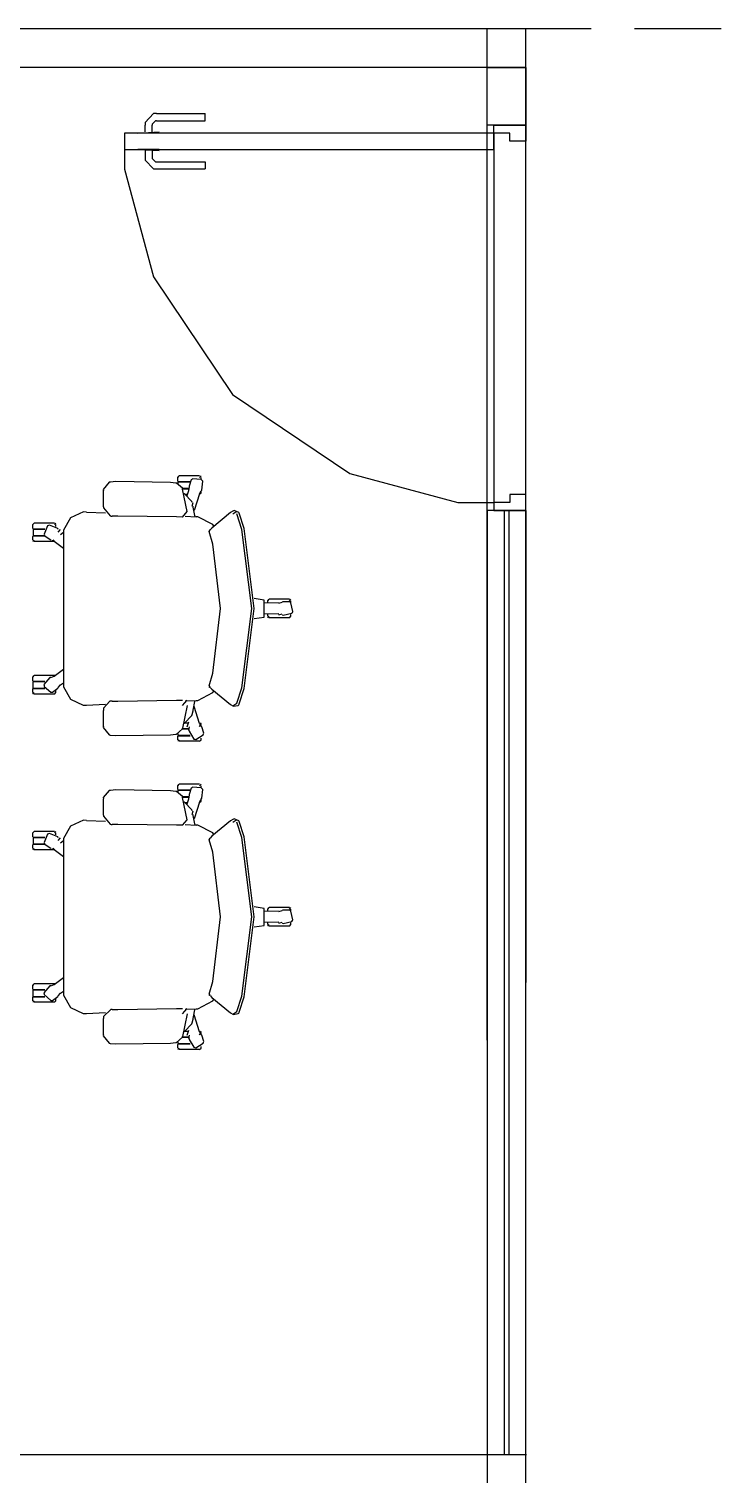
# Model space of a CAD drawing. Extents: x 0 to 23.4, y 0 to 16.5.
# Drawn here: x 1.682 to 2.153, y 7.09 to 8.075 of the extents above; entities that cross this region are included whole.
import ezdxf

# ---------------------------------------------------------------- set-up
doc = ezdxf.new("R2010")
doc.units = 0
doc.layers.get('0').update_dxf_attribs({"linetype": 'CONTINUOUS'})

msp = doc.modelspace()

# ---------------------------------------------------------------- linework, layer by layer
at = {"color": 0}
for points in [[(2.02001, 8.0746), (0.69992, 8.0746)], [(1.99115, 8.0746), (0.69992, 8.0746)], [(1.99431, 3.94043), (1.99376, 8.0746)], [(2.02001, 3.94043), (2.02001, 8.0746)], [(2.02001, 5.41781), (2.02001, 8.0746)], [(2.06446, 8.0746), (2.02001, 8.0746)], [(2.15306, 8.0746), (2.09397, 8.0746)], [(2.02001, 8.04833), (0.69992, 8.04833)], [(1.7685, 8.01688), (1.7665, 8.01688), (1.76064, 8.01096), (1.76064, 8.00896)], [(1.7685, 8.01204), (1.76768, 8.01204), (1.7654, 8.00976), (1.7654, 8.00896)], [(1.7685, 8.01688), (1.80171, 8.01688)], [(1.7685, 8.01204), (1.80171, 8.01204)], [(1.80171, 8.01204), (1.80171, 8.01688)], [(1.74664, 8.00353), (1.74664, 7.97906), (1.76639, 7.90565), (1.82026, 7.82568), (1.90022, 7.77181), (1.97364, 7.75201), (1.99815, 7.75201)], [(1.77035, 8.00353), (1.75569, 8.00353), (1.77035, 8.00439)], [(1.76064, 8.00439), (1.76064, 8.00896)], [(1.7654, 8.00439), (1.7654, 8.00896)], [(1.99815, 8.00353), (1.99815, 7.75201)], [(1.77035, 7.99257), (1.75569, 7.99257), (1.77035, 7.99169)], [(1.76064, 7.99169), (1.76064, 7.98708)], [(1.76064, 7.98708), (1.76064, 7.98514), (1.7665, 7.97922), (1.7685, 7.97922)], [(1.7654, 7.99169), (1.7654, 7.98708)], [(1.7654, 7.98708), (1.7654, 7.98633), (1.76768, 7.98406), (1.7685, 7.98406)], [(1.7685, 7.98406), (1.80171, 7.98406)], [(1.80171, 7.98406), (1.80171, 7.97922)], [(1.7685, 7.97922), (1.80171, 7.97922)], [(1.73703, 7.766), (1.73628, 7.76594), (1.73215, 7.76101), (1.73226, 7.76025), (1.73226, 7.76025), (1.73226, 7.76014), (1.73226, 7.76014)], [(1.78157, 7.76531), (1.77789, 7.76574), (1.74072, 7.76633), (1.73703, 7.766)], [(1.78304, 7.76915), (1.78396, 7.77018)], [(1.78304, 7.7666), (1.78304, 7.76915)], [(1.78304, 7.76633), (1.78326, 7.7666)], [(1.78326, 7.76633), (1.79129, 7.76633)], [(1.78326, 7.76492), (1.78326, 7.76611)], [(1.78326, 7.76611), (1.79112, 7.76611)], [(1.79785, 7.77018), (1.78396, 7.77018)], [(1.79893, 7.7601), (1.79943, 7.76058), (1.79992, 7.76665), (1.79949, 7.76714), (1.79899, 7.76768), (1.79292, 7.76824), (1.79243, 7.76774), (1.79204, 7.76747), (1.79069, 7.76324), (1.79081, 7.76275)], [(1.79785, 7.76915), (1.79878, 7.77018)], [(1.79878, 7.76796), (1.79878, 7.76915)], [(1.73236, 7.74914), (1.73226, 7.76014)], [(1.78624, 7.76124), (1.78614, 7.76183), (1.78213, 7.76531), (1.78157, 7.76531)], [(1.78614, 7.76172), (1.79085, 7.76172)], [(1.78618, 7.76144), (1.79081, 7.76144)], [(1.78933, 7.74588), (1.78624, 7.76124)], [(1.79281, 7.75196), (1.79258, 7.75271), (1.7876, 7.75786), (1.78689, 7.75803)], [(1.78803, 7.75765), (1.78971, 7.75765)], [(1.78944, 7.75689), (1.79058, 7.76031)], [(1.79058, 7.76031), (1.79085, 7.76275)], [(1.79764, 7.75803), (1.79406, 7.74658)], [(1.79753, 7.75765), (1.79785, 7.75765)], [(1.79764, 7.75803), (1.79893, 7.7601)], [(1.79785, 7.75765), (1.79878, 7.75862)], [(1.79878, 7.75862), (1.79878, 7.75982)], [(1.73236, 7.74914), (1.73226, 7.74837), (1.73682, 7.74289), (1.73763, 7.74278), (1.73774, 7.74278), (1.73822, 7.74278), (1.73822, 7.74278)], [(1.78608, 7.74219), (1.78939, 7.74588)], [(1.79281, 7.74951), (1.7934, 7.75196)], [(1.79471, 7.74257), (1.7946, 7.74317), (1.79351, 7.74897), (1.7934, 7.74951)], [(1.82036, 7.74615), (1.81896, 7.74528), (1.8061, 7.73469), (1.80496, 7.73346)], [(1.82476, 7.74479), (1.8246, 7.74517), (1.82135, 7.74658), (1.82096, 7.74642), (1.8209, 7.74642), (1.82036, 7.74621), (1.82036, 7.74615)], [(1.82036, 7.74425), (1.82314, 7.74615)], [(1.99393, 7.10351), (1.99393, 7.74653)], [(2.02018, 7.74653), (1.99393, 7.74653)], [(2.00549, 7.10351), (2.00549, 7.74653)], [(2.00863, 7.10351), (2.00863, 7.74653)], [(2.02013, 7.10351), (2.02018, 7.74653)], [(1.68419, 7.73699), (1.68511, 7.73796)], [(1.68419, 7.73443), (1.68419, 7.73699)], [(1.699, 7.73796), (1.68511, 7.73796)], [(1.7015, 7.73367), (1.70122, 7.73432), (1.69553, 7.7366), (1.69493, 7.73633), (1.69428, 7.73611), (1.69194, 7.73047), (1.69222, 7.72982), (1.69239, 7.72939), (1.69596, 7.72678), (1.69646, 7.72672)], [(1.699, 7.73699), (1.69993, 7.73796)], [(1.69993, 7.73568), (1.69993, 7.73699)], [(1.72071, 7.74556), (1.71864, 7.74567), (1.7099, 7.74164), (1.70518, 7.73329), (1.70514, 7.73122), (1.70514, 7.73122), (1.70514, 7.73118), (1.70514, 7.73118)], [(1.72071, 7.74556), (1.73361, 7.74501)], [(1.78608, 7.74219), (1.78207, 7.74229), (1.74219, 7.74283), (1.73822, 7.74278)], [(1.78797, 7.74268), (1.79546, 7.74235)], [(1.80746, 7.736), (1.80675, 7.73699), (1.79665, 7.74235), (1.79546, 7.74235)], [(1.82314, 7.61535), (1.8265, 7.62582), (1.83333, 7.67979), (1.8265, 7.73378), (1.82314, 7.74425)], [(1.82476, 7.61486), (1.82818, 7.62543), (1.83501, 7.67985), (1.82818, 7.73426), (1.82476, 7.74479)], [(1.68419, 7.73415), (1.68446, 7.73443)], [(1.68419, 7.729), (1.68446, 7.72928)], [(1.68419, 7.72646), (1.68419, 7.729)], [(1.68419, 7.72547), (1.68511, 7.72646)], [(1.68446, 7.73415), (1.69249, 7.73415)], [(1.68446, 7.73389), (1.68446, 7.72954)], [(1.68446, 7.73389), (1.69233, 7.73389)], [(1.68446, 7.72954), (1.69233, 7.72954)], [(1.68446, 7.72928), (1.69249, 7.72928)], [(1.69646, 7.72581), (1.69868, 7.72672)], [(1.7015, 7.73182), (1.70307, 7.73367)], [(1.70307, 7.73031), (1.70514, 7.73182)], [(1.70514, 7.73118), (1.70514, 7.62831)], [(1.80425, 7.73236), (1.80496, 7.73346)], [(1.80425, 7.62722), (1.80681, 7.63579), (1.81196, 7.67979), (1.80681, 7.72379), (1.80425, 7.73236)], [(1.69911, 7.72547), (1.68511, 7.72547)], [(1.69868, 7.72581), (1.70514, 7.72103)], [(1.84174, 7.6856), (1.8349, 7.68658)], [(1.84174, 7.67404), (1.84174, 7.6856)], [(1.85183, 7.6836), (1.84174, 7.68371)], [(1.84418, 7.68517), (1.84511, 7.68614)], [(1.84418, 7.68365), (1.84418, 7.68517)], [(1.859, 7.68614), (1.84511, 7.68614)], [(1.85183, 7.6836), (1.85417, 7.68414)], [(1.85417, 7.67563), (1.85476, 7.67529), (1.86068, 7.67671), (1.86106, 7.67725), (1.86139, 7.67785), (1.85997, 7.68381), (1.85943, 7.68414), (1.859, 7.6844), (1.85454, 7.6844), (1.85417, 7.68414)], [(1.859, 7.68517), (1.85992, 7.68614)], [(1.85992, 7.68392), (1.85992, 7.68517)], [(1.8349, 7.67301), (1.84174, 7.67404)], [(1.85183, 7.67617), (1.84174, 7.67606)], [(1.84418, 7.67458), (1.84418, 7.67611)], [(1.84418, 7.67361), (1.84511, 7.67458)], [(1.859, 7.67361), (1.84511, 7.67361)], [(1.85183, 7.67563), (1.85417, 7.67617)], [(1.859, 7.67361), (1.85992, 7.67458)], [(1.85992, 7.67458), (1.85992, 7.67583)], [(1.69868, 7.63385), (1.70514, 7.63861)], [(1.68419, 7.63319), (1.68511, 7.63417)], [(1.68419, 7.63064), (1.68419, 7.63319)], [(1.68419, 7.63038), (1.68446, 7.63064)], [(1.68446, 7.63038), (1.69249, 7.63038)], [(1.68446, 7.6301), (1.69233, 7.6301)], [(1.68446, 7.62571), (1.68446, 7.6301)], [(1.69911, 7.63417), (1.68511, 7.63417)], [(1.69646, 7.63292), (1.69575, 7.63286), (1.69179, 7.62819), (1.69185, 7.6275), (1.69189, 7.62685), (1.69656, 7.62283), (1.69726, 7.62289), (1.69769, 7.62294), (1.70128, 7.62554), (1.7015, 7.62597)], [(1.69646, 7.63292), (1.69868, 7.63385)], [(1.7015, 7.62597), (1.70307, 7.62782)], [(1.70307, 7.62782), (1.70514, 7.62929)], [(1.70514, 7.62847), (1.70518, 7.62642), (1.7099, 7.61811), (1.71858, 7.61404), (1.72065, 7.6141), (1.72065, 7.6141), (1.72071, 7.6141), (1.72071, 7.6141)], [(1.68419, 7.62517), (1.68446, 7.62543)], [(1.68419, 7.62267), (1.68419, 7.62517)], [(1.68419, 7.62164), (1.68511, 7.62267)], [(1.68446, 7.62571), (1.69233, 7.62571)], [(1.68446, 7.62543), (1.69249, 7.62543)], [(1.699, 7.62164), (1.68511, 7.62164)], [(1.699, 7.62164), (1.69993, 7.62267)], [(1.69993, 7.62267), (1.69993, 7.62397)], [(1.79546, 7.61714), (1.79665, 7.61719), (1.80681, 7.62267), (1.80751, 7.62358)], [(1.80425, 7.62619), (1.80496, 7.62722)], [(1.80496, 7.62619), (1.8061, 7.625), (1.81896, 7.61442), (1.82036, 7.6135)], [(1.72071, 7.6141), (1.73361, 7.61464)], [(1.73226, 7.59944), (1.73236, 7.61051)], [(1.73822, 7.61686), (1.73671, 7.61686), (1.73232, 7.61193), (1.73232, 7.61111), (1.73232, 7.611), (1.73236, 7.61068), (1.73236, 7.61051)], [(1.73822, 7.61681), (1.74219, 7.61681), (1.78207, 7.61735), (1.78608, 7.61746)], [(1.78608, 7.61372), (1.78939, 7.61746)], [(1.78933, 7.61372), (1.78624, 7.59842)], [(1.78797, 7.61692), (1.79546, 7.61724)], [(1.79281, 7.60764), (1.7934, 7.61014)], [(1.7934, 7.61014), (1.79351, 7.61074), (1.7946, 7.61654), (1.79471, 7.61708)], [(1.79764, 7.60157), (1.79406, 7.61307)], [(1.82036, 7.6135), (1.82314, 7.61535)], [(1.82036, 7.6135), (1.82069, 7.61328), (1.82417, 7.61393), (1.82443, 7.61426), (1.82443, 7.61431), (1.82471, 7.61481), (1.82476, 7.61486)], [(1.73226, 7.59944), (1.73215, 7.59874), (1.73622, 7.59375), (1.73699, 7.59364), (1.73699, 7.59364), (1.73703, 7.59364), (1.73703, 7.59364)], [(1.78157, 7.59429), (1.78213, 7.59435), (1.78614, 7.59788), (1.78624, 7.59842)], [(1.78618, 7.59814), (1.79081, 7.59814)], [(1.78689, 7.60157), (1.7876, 7.60178), (1.79258, 7.60693), (1.79281, 7.60764)], [(1.78803, 7.602), (1.78971, 7.602)], [(1.78944, 7.59928), (1.79058, 7.60275)], [(1.79058, 7.5969), (1.79085, 7.59928)], [(1.79081, 7.5969), (1.79064, 7.59625), (1.79378, 7.59099), (1.79449, 7.59082), (1.79514, 7.59065), (1.80035, 7.59392), (1.80051, 7.59457), (1.80063, 7.59506), (1.79926, 7.59928), (1.79893, 7.59956)], [(1.79753, 7.602), (1.79785, 7.602)], [(1.79764, 7.59956), (1.79893, 7.60157)], [(1.79785, 7.60097), (1.79878, 7.602)], [(1.79878, 7.59978), (1.79878, 7.60097)], [(1.73703, 7.59364), (1.74072, 7.59332), (1.77789, 7.59392), (1.78157, 7.59429)], [(1.78304, 7.59299), (1.78326, 7.59326)], [(1.78304, 7.59044), (1.78304, 7.59299)], [(1.78304, 7.58946), (1.78396, 7.59044)], [(1.78326, 7.59353), (1.78326, 7.59472)], [(1.78326, 7.59353), (1.79112, 7.59353)], [(1.78326, 7.59326), (1.79129, 7.59326)], [(1.79785, 7.58946), (1.78396, 7.58946)], [(1.78614, 7.59788), (1.79085, 7.59788)], [(1.79785, 7.58946), (1.79878, 7.59044)], [(1.79878, 7.59044), (1.79878, 7.59164)], [(1.78304, 7.55919), (1.78396, 7.56022)], [(1.78304, 7.55664), (1.78304, 7.55919)], [(1.79785, 7.56022), (1.78396, 7.56022)], [(1.79785, 7.55919), (1.79878, 7.56022)], [(1.79878, 7.558), (1.79878, 7.55919)], [(1.73703, 7.55604), (1.73628, 7.55599), (1.73215, 7.55106), (1.73226, 7.55029), (1.73226, 7.55029), (1.73226, 7.55018), (1.73226, 7.55018)], [(1.73236, 7.53917), (1.73226, 7.55018)], [(1.78157, 7.55533), (1.77789, 7.55578), (1.74072, 7.55638), (1.73703, 7.55604)], [(1.78624, 7.55122), (1.78614, 7.55181), (1.78213, 7.55533), (1.78157, 7.55533)], [(1.78304, 7.55638), (1.78326, 7.55664)], [(1.78326, 7.55638), (1.79129, 7.55638)], [(1.78326, 7.55496), (1.78326, 7.55615)], [(1.78326, 7.55615), (1.79112, 7.55615)], [(1.78614, 7.55176), (1.79085, 7.55176)], [(1.78618, 7.55149), (1.79081, 7.55149)], [(1.78933, 7.53592), (1.78624, 7.55122)], [(1.78944, 7.54693), (1.79058, 7.55035)], [(1.79058, 7.55035), (1.79085, 7.55279)], [(1.79893, 7.55013), (1.79943, 7.55063), (1.79992, 7.55669), (1.79949, 7.55718), (1.79899, 7.55772), (1.79292, 7.55826), (1.79243, 7.55778), (1.79204, 7.55751), (1.79069, 7.55328), (1.79081, 7.55279)], [(1.79764, 7.54807), (1.79893, 7.55013)], [(1.79878, 7.54867), (1.79878, 7.54986)], [(1.73236, 7.53917), (1.73226, 7.53842), (1.73682, 7.53293), (1.73763, 7.53282), (1.73774, 7.53282), (1.73822, 7.53282), (1.73822, 7.53282)], [(1.79281, 7.54199), (1.79258, 7.54275), (1.7876, 7.5479), (1.78689, 7.54807)], [(1.78803, 7.54769), (1.78971, 7.54769)], [(1.79281, 7.53956), (1.7934, 7.54199)], [(1.79471, 7.53256), (1.7946, 7.53315), (1.79351, 7.53901), (1.7934, 7.53956)], [(1.79764, 7.54807), (1.79406, 7.53663)], [(1.79753, 7.54769), (1.79785, 7.54769)], [(1.79785, 7.54769), (1.79878, 7.54867)], [(1.72071, 7.5356), (1.71864, 7.53569), (1.7099, 7.53168), (1.70518, 7.52333), (1.70514, 7.52126), (1.70514, 7.52126), (1.70514, 7.52121), (1.70514, 7.52121)], [(1.72071, 7.5356), (1.73361, 7.53504)], [(1.78608, 7.53222), (1.78207, 7.53233), (1.74219, 7.53288), (1.73822, 7.53282)], [(1.78608, 7.53222), (1.78939, 7.53592)], [(1.78797, 7.53271), (1.79546, 7.53239)], [(1.80746, 7.52604), (1.80675, 7.52701), (1.79665, 7.53233), (1.79546, 7.53239)], [(1.82036, 7.53614), (1.81896, 7.53526), (1.8061, 7.52474), (1.80496, 7.52349)], [(1.82476, 7.53483), (1.8246, 7.53521), (1.82135, 7.53663), (1.82096, 7.53646), (1.8209, 7.53646), (1.82036, 7.53618), (1.82036, 7.53614)], [(1.82036, 7.53429), (1.82314, 7.53618)], [(1.82314, 7.40539), (1.8265, 7.41585), (1.83333, 7.46983), (1.8265, 7.52382), (1.82314, 7.53429)], [(1.82476, 7.40489), (1.82818, 7.41547), (1.83501, 7.46989), (1.82818, 7.52431), (1.82476, 7.53483)], [(1.68419, 7.52701), (1.68511, 7.528)], [(1.68419, 7.52447), (1.68419, 7.52701)], [(1.68419, 7.52419), (1.68446, 7.52447)], [(1.68446, 7.52419), (1.69249, 7.52419)], [(1.68446, 7.52393), (1.68446, 7.51958)], [(1.68446, 7.52393), (1.69233, 7.52393)], [(1.68446, 7.51958), (1.69233, 7.51958)], [(1.699, 7.528), (1.68511, 7.528)], [(1.7015, 7.52365), (1.70122, 7.52431), (1.69553, 7.52664), (1.69493, 7.52636), (1.69428, 7.52615), (1.69194, 7.52051), (1.69222, 7.51986), (1.69239, 7.51942), (1.69596, 7.51682), (1.69646, 7.51676)], [(1.699, 7.52701), (1.69993, 7.528)], [(1.69993, 7.52572), (1.69993, 7.52701)], [(1.7015, 7.52186), (1.70307, 7.52365)], [(1.70307, 7.52035), (1.70514, 7.52186)], [(1.70514, 7.52121), (1.70514, 7.41835)], [(1.80425, 7.5224), (1.80496, 7.52349)], [(1.80425, 7.41726), (1.80681, 7.42583), (1.81196, 7.46983), (1.80681, 7.51383), (1.80425, 7.5224)], [(1.68419, 7.51904), (1.68446, 7.51932)], [(1.68419, 7.5165), (1.68419, 7.51904)], [(1.68419, 7.51551), (1.68511, 7.5165)], [(1.68446, 7.51932), (1.69249, 7.51932)], [(1.69911, 7.51551), (1.68511, 7.51551)], [(1.69646, 7.51585), (1.69868, 7.51676)], [(1.69868, 7.51585), (1.70514, 7.51107)], [(1.84174, 7.47564), (1.8349, 7.47661)], [(1.84174, 7.46408), (1.84174, 7.47564)], [(1.85183, 7.47364), (1.84174, 7.47374)], [(1.84418, 7.47515), (1.84511, 7.47618)], [(1.84418, 7.47368), (1.84418, 7.47515)], [(1.859, 7.47618), (1.84511, 7.47618)], [(1.85183, 7.47364), (1.85417, 7.47418)], [(1.85417, 7.46565), (1.85476, 7.46533), (1.86068, 7.46674), (1.86106, 7.46729), (1.86139, 7.46789), (1.85997, 7.47385), (1.85943, 7.47418), (1.859, 7.47444), (1.85454, 7.47444), (1.85417, 7.47418)], [(1.859, 7.47515), (1.85992, 7.47618)], [(1.85992, 7.47396), (1.85992, 7.47515)], [(1.8349, 7.46306), (1.84174, 7.46408)], [(1.85183, 7.46619), (1.84174, 7.4661)], [(1.84418, 7.46463), (1.84418, 7.46615)], [(1.84418, 7.46365), (1.84511, 7.46463)], [(1.859, 7.46365), (1.84511, 7.46365)], [(1.85183, 7.46565), (1.85417, 7.46619)], [(1.859, 7.46365), (1.85992, 7.46463)], [(1.85992, 7.46463), (1.85992, 7.46588)], [(1.68419, 7.42324), (1.68511, 7.42421)], [(1.68419, 7.42068), (1.68419, 7.42324)], [(1.69911, 7.42421), (1.68511, 7.42421)], [(1.69646, 7.42296), (1.69575, 7.4229), (1.69179, 7.41824), (1.69185, 7.41754), (1.69189, 7.41689), (1.69656, 7.41287), (1.69726, 7.41292), (1.69769, 7.41297), (1.70128, 7.41558), (1.7015, 7.41601)], [(1.69646, 7.42296), (1.69868, 7.42389)], [(1.69868, 7.42389), (1.70514, 7.42865)], [(1.68419, 7.42042), (1.68446, 7.42068)], [(1.68419, 7.41521), (1.68446, 7.41547)], [(1.68419, 7.41265), (1.68419, 7.41521)], [(1.68419, 7.41168), (1.68511, 7.41265)], [(1.68446, 7.42042), (1.69249, 7.42042)], [(1.68446, 7.42014), (1.69233, 7.42014)], [(1.68446, 7.41575), (1.68446, 7.42014)], [(1.68446, 7.41575), (1.69233, 7.41575)], [(1.68446, 7.41547), (1.69249, 7.41547)], [(1.699, 7.41168), (1.68511, 7.41168)], [(1.699, 7.41168), (1.69993, 7.41265)], [(1.69993, 7.41265), (1.69993, 7.41401)], [(1.7015, 7.41601), (1.70307, 7.41786)], [(1.70307, 7.41786), (1.70514, 7.41932)], [(1.70514, 7.41851), (1.70518, 7.41644), (1.7099, 7.40815), (1.71858, 7.40408), (1.72065, 7.40414), (1.72065, 7.40414), (1.72071, 7.40414), (1.72071, 7.40414)], [(1.79546, 7.40717), (1.79665, 7.40722), (1.80681, 7.41271), (1.80751, 7.41363)], [(1.80425, 7.41624), (1.80496, 7.41726)], [(1.80496, 7.41624), (1.8061, 7.41504), (1.81896, 7.40446), (1.82036, 7.40354)], [(1.72071, 7.40414), (1.73361, 7.40468)], [(1.73822, 7.40685), (1.73742, 7.4069), (1.73232, 7.40196), (1.73232, 7.40115), (1.73232, 7.40104), (1.73236, 7.40072), (1.73236, 7.40056)], [(1.73822, 7.40685), (1.74219, 7.40685), (1.78207, 7.40739), (1.78608, 7.4075)], [(1.78608, 7.40375), (1.78939, 7.4075)], [(1.78933, 7.40375), (1.78624, 7.38846)], [(1.78797, 7.40696), (1.79546, 7.40728)], [(1.7934, 7.40018), (1.79351, 7.40076), (1.7946, 7.40657), (1.79471, 7.40712)], [(1.79764, 7.3916), (1.79406, 7.4031)], [(1.82036, 7.40354), (1.82314, 7.40539)], [(1.82036, 7.40354), (1.82069, 7.40332), (1.82417, 7.40397), (1.82443, 7.40429), (1.82443, 7.40435), (1.82471, 7.40483), (1.82476, 7.40489)], [(1.73226, 7.38949), (1.73236, 7.40056)], [(1.78689, 7.3916), (1.7876, 7.39182), (1.79258, 7.39697), (1.79281, 7.39768)], [(1.78803, 7.39204), (1.78971, 7.39204)], [(1.78944, 7.38932), (1.79058, 7.39279)], [(1.79281, 7.39768), (1.7934, 7.40018)], [(1.79753, 7.39204), (1.79785, 7.39204)], [(1.79764, 7.3896), (1.79893, 7.3916)], [(1.79785, 7.391), (1.79878, 7.39204)], [(1.73226, 7.38949), (1.73215, 7.38878), (1.73622, 7.38379), (1.73699, 7.38368), (1.73699, 7.38368), (1.73703, 7.38368), (1.73703, 7.38368)], [(1.73703, 7.38368), (1.74072, 7.38336), (1.77789, 7.38396), (1.78157, 7.38433)], [(1.78157, 7.38433), (1.78213, 7.38439), (1.78614, 7.38792), (1.78624, 7.38846)], [(1.78304, 7.38303), (1.78326, 7.38331)], [(1.78304, 7.38049), (1.78304, 7.38303)], [(1.78326, 7.38357), (1.78326, 7.38476)], [(1.78326, 7.38357), (1.79112, 7.38357)], [(1.78326, 7.38331), (1.79129, 7.38331)], [(1.78614, 7.38792), (1.79085, 7.38792)], [(1.78618, 7.38818), (1.79081, 7.38818)], [(1.79058, 7.38693), (1.79085, 7.38932)], [(1.79081, 7.38693), (1.79064, 7.38629), (1.79378, 7.38103), (1.79449, 7.38086), (1.79514, 7.38069), (1.80035, 7.38396), (1.80051, 7.3846), (1.80063, 7.3851), (1.79926, 7.38932), (1.79893, 7.3896)], [(1.79878, 7.38981), (1.79878, 7.391)], [(1.79878, 7.38049), (1.79878, 7.38167)], [(1.78304, 7.3795), (1.78396, 7.38049)], [(1.79785, 7.3795), (1.78396, 7.3795)], [(1.79785, 7.3795), (1.79878, 7.38049)], [(2.02051, 7.10351), (0.70117, 7.10351)], [(2.02013, 7.10351), (1.99393, 7.10351)]]:
    msp.add_lwpolyline(points, dxfattribs=at)
for points in [[(1.99376, 8.00896), (1.99376, 8.04833), (2.02001, 8.04833), (2.02001, 8.00896), (1.99376, 8.00896)], [(1.99815, 8.00353), (1.74664, 8.00353), (1.74664, 7.99257), (1.99815, 7.99257), (1.99815, 8.00353)], [(2.02001, 8.00896), (2.02001, 7.99804), (2.00906, 7.99804), (2.00906, 8.00353), (1.99815, 8.00353), (1.99815, 8.00896), (2.02001, 8.00896)], [(2.02001, 7.74653), (2.02001, 7.75743), (2.00906, 7.75743), (2.00906, 7.75201), (1.99815, 7.75201), (1.99815, 7.74653), (2.02001, 7.74653)]]:
    msp.add_lwpolyline(points, close=True, dxfattribs=at)

doc.saveas('drawing.dxf')
